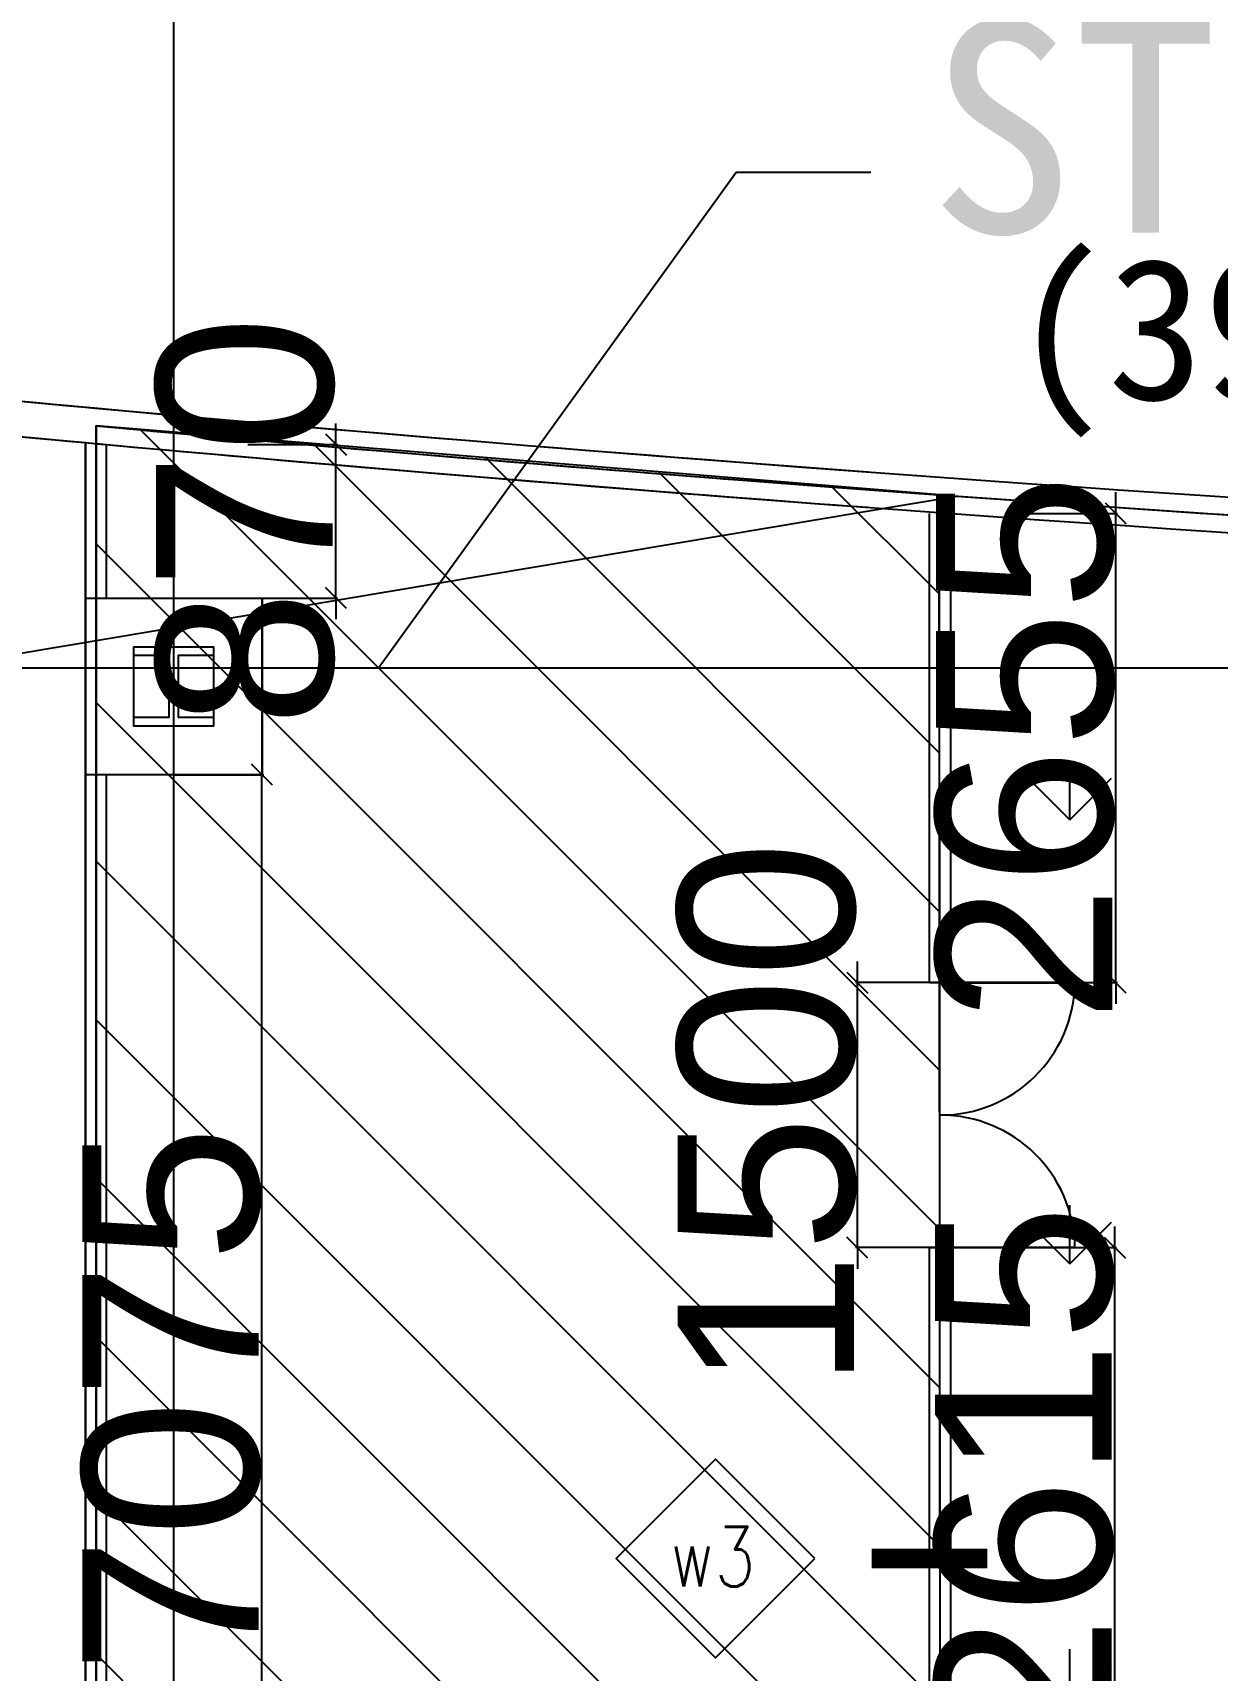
# Model space of a CAD drawing. Header units: inches. Extents: x -449189 to -231461, y -105857 to 48108.
# Drawn here: x -340646 to -333938, y -9160 to 111 of the extents above; entities that cross this region are included whole.
import ezdxf
from ezdxf.enums import TextEntityAlignment as Align

# ---------------------------------------------------------------- set-up
doc = ezdxf.new("R2010")
doc.units = ezdxf.units.IN
doc.header["$MEASUREMENT"] = 0
for name, color, linetype in [('AREATEXT', 3, 'Continuous'), ('DIM', 3, 'Continuous'), ('GRID', 8, 'Continuous'), ('HATCH', 90, 'Continuous'), ('L08-DR', 1, 'Continuous'), ('NEW AREA', 6, 'Continuous'), ('Shop-no.', 3, 'Continuous'), ('WALL', 255, 'Continuous')]:
    doc.layers.add(name, color=color, linetype=linetype)
doc.styles.add('BLKBLD', font='STXIHEI.TTF', dxfattribs={"height": 0.45})
doc.styles.add('SIMPLEX', font='SIMPLEX.shx', dxfattribs={"width": 0.9, "height": 1000})
doc.styles.get("Standard").update_dxf_attribs({"font": 'arial.ttf'})
doc.dimstyles.new('DIM-200MM', dxfattribs={"dimtxt": 1000, "dimasz": 120, "dimexe": 10, "dimexo": 10, "dimgap": 0.7, "dimtad": 1, "dimdec": 0, "dimrnd": 5, "dimzin": 1, "dimdsep": 46, "dimtxsty": 'Standard', "dimblk": 'OBLIQUE', "dimcen": 0.5, "dimdle": 1, "dimclrd": 256, "dimclre": 256, "dimclrt": 7, "dimaunit": 1, "dimadec": 0, "dimazin": 0, "dimtfac": 1, "dimtdec": 0, "dimtix": 1, "dimtmove": 2, "dimatfit": 3, "dimfxl": 0, "dimtolj": 1, "dimtzin": 1, "dimarcsym": 0})

# ---------------------------------------------------------------- blocks, each defined once
blk = doc.blocks.new('C1')
at = {"layer": 'L08-DR'}
blk.add_lwpolyline([(-500, 500), (500, 500), (500, -500), (-500, -500)], close=True, dxfattribs=at)
blk = doc.blocks.new('_Oblique')
at = {"color": 0, "linetype": 'ByBlock', "lineweight": -2}
blk.add_line((-0.5, -0.5), (0.5, 0.5), dxfattribs=at)
blk = doc.blocks.new('*D147')
at = {"layer": 'DEFPOINTS', "color": 0, "transparency": 16777216}
for p in [(-340228, -4089.9), (-339348, -4089.9), (-340228, -11166)]:
    blk.add_point(p, dxfattribs=at)
at = {"layer": 'WALL', "lineweight": -2, "transparency": 16777216}
for p, q in [((-339848, -4089.9), (-339338, -4089.9)), ((-339348, -11167), (-339348, -4088.9)), ((-339848, -11166), (-339338, -11166))]:
    blk.add_line(p, q, dxfattribs=at)
at = {"layer": 'WALL', "lineweight": -2, "transparency": 16777216, "xscale": 120, "yscale": 120, "zscale": 120}
for p, rotation in [((-339348, -4089.9), 90), ((-339348, -11166), 270)]:
    blk.add_blockref('_Oblique', p, dxfattribs=dict(at, rotation=rotation))
at = {"layer": 'WALL', "color": 7, "transparency": 16777216, "insert": (-339859.2, -7628), "char_height": 1000, "attachment_point": 5, "rotation": 90}
blk.add_mtext('\\A1;7075', dxfattribs=at)
blk = doc.blocks.new('*D148')
at = {"layer": 'DEFPOINTS', "color": 0, "transparency": 16777216}
for p in [(-340228, -2220.8), (-338929.1, -2220.8), (-340228, -3089.7)]:
    blk.add_point(p, dxfattribs=at)
at = {"layer": 'WALL', "lineweight": -2, "transparency": 16777216}
for p, q in [((-338929.1, -2220.8), (-338929.1, -2100.8)), ((-339429.1, -2220.8), (-338919.1, -2220.8)), ((-338929.1, -3089.7), (-338929.1, -2220.8)), ((-339429.1, -3089.7), (-338919.1, -3089.7)), ((-338929.1, -3089.7), (-338929.1, -3209.7))]:
    blk.add_line(p, q, dxfattribs=at)
at = {"layer": 'WALL', "lineweight": -2, "transparency": 16777216, "xscale": 120, "yscale": 120, "zscale": 120}
for p, rotation in [((-338929.1, -2220.8), 270), ((-338929.1, -3089.7), 90)]:
    blk.add_blockref('_Oblique', p, dxfattribs=dict(at, rotation=rotation))
at = {"layer": 'WALL', "color": 7, "transparency": 16777216, "insert": (-339440.3, -2655.3), "char_height": 1000, "attachment_point": 5, "rotation": 90}
blk.add_mtext('\\A1;870', dxfattribs=at)
blk = doc.blocks.new('*D149')
at = {"layer": 'DEFPOINTS', "color": 0, "transparency": 16777216}
for p in [(-335222.4, -2610.4), (-334513.6, -2610.4), (-335222.4, -5267)]:
    blk.add_point(p, dxfattribs=at)
at = {"layer": 'DIM', "lineweight": -2, "transparency": 16777216}
for p, q in [((-334513.6, -2610.4), (-334513.6, -2490.4)), ((-335013.6, -2610.4), (-334503.6, -2610.4)), ((-334513.6, -5267), (-334513.6, -2610.4)), ((-335013.6, -5267), (-334503.6, -5267)), ((-334513.6, -5267), (-334513.6, -5387))]:
    blk.add_line(p, q, dxfattribs=at)
at = {"layer": 'DIM', "lineweight": -2, "transparency": 16777216, "xscale": 120, "yscale": 120, "zscale": 120}
for p, rotation in [((-334513.6, -2610.4), 270), ((-334513.6, -5267), 90)]:
    blk.add_blockref('_Oblique', p, dxfattribs=dict(at, rotation=rotation))
at = {"layer": 'DIM', "color": 7, "transparency": 16777216, "insert": (-335024.9, -3938.7), "char_height": 1000, "attachment_point": 5, "rotation": 90}
blk.add_mtext('\\A1;2655', dxfattribs=at)
blk = doc.blocks.new('*D150')
at = {"layer": 'DEFPOINTS', "color": 0, "transparency": 16777216}
for p in [(-335102.4, -6767), (-334518.6, -6767), (-335222.4, -9381.8)]:
    blk.add_point(p, dxfattribs=at)
at = {"layer": 'DIM', "lineweight": -2, "transparency": 16777216}
for p, q in [((-334518.6, -6767), (-334518.6, -6647)), ((-335018.6, -6767), (-334508.6, -6767)), ((-334518.6, -9381.8), (-334518.6, -6767)), ((-335018.6, -9381.8), (-334508.6, -9381.8)), ((-334518.6, -9381.8), (-334518.6, -9501.8))]:
    blk.add_line(p, q, dxfattribs=at)
at = {"layer": 'DIM', "lineweight": -2, "transparency": 16777216, "xscale": 120, "yscale": 120, "zscale": 120}
for p, rotation in [((-334518.6, -6767), 270), ((-334518.6, -9381.8), 90)]:
    blk.add_blockref('_Oblique', p, dxfattribs=dict(at, rotation=rotation))
at = {"layer": 'DIM', "color": 7, "transparency": 16777216, "insert": (-335029.9, -8074.4), "char_height": 1000, "attachment_point": 5, "rotation": 90}
blk.add_mtext('\\A1;2615', dxfattribs=at)
blk = doc.blocks.new('*D151')
at = {"layer": 'DEFPOINTS', "color": 0, "transparency": 16777216}
for p in [(-335976.2, -5267), (-335328, -5267), (-335448, -6767)]:
    blk.add_point(p, dxfattribs=at)
at = {"layer": 'DIM', "lineweight": -2, "transparency": 16777216}
for p, q in [((-335976.2, -5267), (-335976.2, -5147)), ((-335476.2, -5267), (-335986.2, -5267)), ((-335976.2, -6767), (-335976.2, -5267)), ((-335476.2, -6767), (-335986.2, -6767)), ((-335976.2, -6767), (-335976.2, -6887))]:
    blk.add_line(p, q, dxfattribs=at)
at = {"layer": 'DIM', "lineweight": -2, "transparency": 16777216, "xscale": 120, "yscale": 120, "zscale": 120}
for p, rotation in [((-335976.2, -5267), 270), ((-335976.2, -6767), 90)]:
    blk.add_blockref('_Oblique', p, dxfattribs=dict(at, rotation=rotation))
at = {"layer": 'DIM', "color": 7, "transparency": 16777216, "insert": (-336487.5, -6017), "char_height": 1000, "attachment_point": 5, "rotation": 90}
blk.add_mtext('\\A1;1500', dxfattribs=at)

msp = doc.modelspace()

# ---------------------------------------------------------------- hatches: boundary and pattern name
at = {"layer": 'HATCH'}
h = msp.add_hatch(dxfattribs=at)
h.set_pattern_fill('ANSI31', color=4, scale=200, angle=90, style=0)
h.set_pattern_definition([(135, (-380034.3, -67208.1), (-449.013, -449.013), [])])
h.paths.add_polyline_path([(-340287.9582, -11298.8439), (-336118.9966, -9723.545), (-335508.1018, -9497.5812), (-335512.1952, -2505.5222), (-340287.9582, -2114.921)])
h = msp.add_hatch(dxfattribs=at)
h.set_pattern_fill('GRASS', color=141, scale=70, style=0)
h.set_pattern_definition([(90, (-380034.3, -67208.1), (-1257.235, 1257.235), [333.375, -2181.095]), (45, (-380034.3, -67208.1), (-1257.236, 1257.236), [333.375, -1444.625]), (135, (-380034.3, -67208.1), (-1257.236, -1257.236), [333.375, -1444.625])])
edge = h.paths.add_edge_path()
edge.add_line((-340288.2071, -11298.8439), (-336119.2455, -9723.545))
edge.add_line((-336119.2455, -9723.545), (-335508.3507, -9497.5812))
edge.add_line((-335508.3507, -9497.5812), (-335512.444, -2505.503))
edge.add_line((-335512.444, -2505.503), (-334540.4625, -2573.9117))
edge.add_line((-334540.4625, -2573.9117), (-333854.8554, -2620.0794))
edge.add_line((-333854.8554, -2620.0794), (-333388.2316, -2650.4541))
edge.add_line((-333388.2316, -2650.4541), (-333388.2149, -7349.5129))
edge.add_line((-333388.2149, -7349.5129), (-332068.2238, -7349.5128))
edge.add_line((-332068.2238, -7349.5128), (-332068.2228, -7069.5141))
edge.add_line((-332068.2228, -7069.5141), (-331148.2187, -7069.5112))
edge.add_line((-331148.2187, -7069.5112), (-331148.2187, -7349.5128))
edge.add_line((-331148.2187, -7349.5128), (-322288.2304, -7346.1635))
edge.add_line((-322288.2304, -7346.1635), (-322288.2225, -9562.3965))
edge.add_line((-322288.2225, -9562.3965), (-322288.2204, -10149.5262))
edge.add_line((-322288.2204, -10149.5262), (-311588.2352, -10149.5262))
edge.add_line((-311588.2352, -10149.5262), (-288008.221, -10149.5262))
edge.add_line((-288008.221, -10149.5262), (-288008.2228, -6519.5143))
edge.add_line((-288008.2228, -6519.5143), (-285608.2221, -6519.5142))
edge.add_line((-285608.2221, -6519.5142), (-285608.2214, -7289.542))
edge.add_line((-285608.2214, -7289.542), (-285448.2202, -7289.5149))
edge.add_line((-285448.2202, -7289.5149), (-285448.2432, -16605.3066))
edge.add_line((-285448.2432, -16605.3066), (-290895.3777, -16605.3066))
edge.add_line((-290895.3777, -16605.3066), (-289343.3241, -18123.0736))
edge.add_line((-289343.3241, -18123.0736), (-289343.3241, -21992.1764))
edge.add_line((-289343.3241, -21992.1764), (-290467.0658, -23134.5311))
edge.add_line((-290467.0658, -23134.5311), (-290498.1914, -37040.7856))
edge.add_line((-290498.1914, -37040.7856), (-289343.3241, -38157.4688))
edge.add_line((-289343.3241, -38157.4688), (-289346.7413, -41660.7129))
edge.add_line((-289346.7413, -41660.7129), (-290789.917, -43073.7458))
edge.add_line((-290789.917, -43073.7458), (-285498.3181, -43073.7458))
edge.add_line((-285498.3181, -43073.7458), (-285496.0031, -43115.8086))
edge.add_line((-285496.0031, -43115.8086), (-282687.0942, -45909.9083))
edge.add_line((-282687.0942, -45909.9083), (-276970.3509, -45904.7619))
edge.add_line((-276970.3509, -45904.7619), (-276970.3509, -48029.5128))
edge.add_line((-276970.3509, -48029.5128), (-285608.318, -48029.5128))
edge.add_line((-285608.318, -48029.5128), (-285608.3181, -52836.7162))
edge.add_line((-285608.3181, -52836.7162), (-286348.3155, -53015.517))
edge.add_line((-286348.3155, -53015.517), (-286516.7891, -53055.0808))
edge.add_line((-286516.7891, -53055.0808), (-287110.9356, -53191.2398))
edge.add_line((-287110.9356, -53191.2398), (-287636.3392, -53307.2906))
edge.add_line((-287636.3392, -53307.2906), (-288280.2221, -53443.9679))
edge.add_line((-288280.2221, -53443.9679), (-288782.4444, -53546.3581))
edge.add_line((-288782.4444, -53546.3581), (-289192.7738, -53627.2828))
edge.add_line((-289192.7738, -53627.2828), (-289609.1348, -53706.8959))
edge.add_line((-289609.1348, -53706.8959), (-290101.9463, -53797.883))
edge.add_line((-290101.9463, -53797.883), (-290653.7187, -53895.5982))
edge.add_line((-290653.7187, -53895.5982), (-291270.1366, -53999.5884))
edge.add_line((-291270.1366, -53999.5884), (-291699.1627, -54068.7553))
edge.add_line((-291699.1627, -54068.7553), (-292231.0385, -54150.8586))
edge.add_line((-292231.0385, -54150.8586), (-292875.9103, -54245.011))
edge.add_line((-292875.9103, -54245.011), (-293705.8929, -54357.525))
edge.add_line((-293705.8929, -54357.525), (-293995.7321, -54394.5262))
edge.add_line((-293995.7321, -54394.5262), (-294408.3241, -54445.1592))
edge.add_line((-294408.3241, -54445.1592), (-294408.3241, -53539.5795))
edge.add_line((-294408.3241, -53539.5795), (-300783.3181, -53539.5795))
edge.add_line((-300783.3181, -53539.5795), (-300783.3181, -54926.0554))
edge.add_line((-300783.3181, -54926.0554), (-300984.5052, -54932.0826))
edge.add_line((-300984.5052, -54932.0826), (-301461.242, -54944.1408))
edge.add_line((-301461.242, -54944.1408), (-302594.0659, -54960.253))
edge.add_line((-302594.0659, -54960.253), (-303474.0513, -54960.5922))
edge.add_line((-303474.0513, -54960.5922), (-304791.0427, -54941.2082))
edge.add_line((-304791.0427, -54941.2082), (-305176.7692, -54931.0136))
edge.add_line((-305176.7692, -54931.0136), (-305783.1151, -54910.8475))
edge.add_line((-305783.1151, -54910.8475), (-307476.4691, -54827.6872))
edge.add_line((-307476.4691, -54827.6872), (-308341.0607, -54769.9499))
edge.add_line((-308341.0607, -54769.9499), (-309838.7068, -54645.4082))
edge.add_line((-309838.7068, -54645.4082), (-310626.0552, -54567.4147))
edge.add_line((-310626.0552, -54567.4147), (-311469.8373, -54474.2138))
edge.add_line((-311469.8373, -54474.2138), (-312374.1162, -54363.242))
edge.add_line((-312374.1162, -54363.242), (-312476.3441, -54349.9727))
edge.add_line((-312476.3441, -54349.9727), (-312636.4866, -54328.8898))
edge.add_line((-312636.4866, -54328.8898), (-313090.9646, -54256.5062))
edge.add_line((-313090.9646, -54256.5062), (-313685.9245, -54148.7118))
edge.add_line((-313685.9245, -54148.7118), (-314664.5903, -53966.3051))
edge.add_line((-314664.5903, -53966.3051), (-315582.5073, -53789.4467))
edge.add_line((-315582.5073, -53789.4467), (-316457.9292, -53615.551))
edge.add_line((-316457.9292, -53615.551), (-317680.8645, -53364.051))
edge.add_line((-317680.8645, -53364.051), (-318715.3535, -53143.471))
edge.add_line((-318715.3535, -53143.471), (-319826.7598, -52898.452))
edge.add_line((-319826.7598, -52898.452), (-320519.3217, -52741.5431))
edge.add_line((-320519.3217, -52741.5431), (-321348.3155, -52549.4388))
edge.add_line((-321348.3155, -52549.4388), (-322096.6306, -52372.0072))
edge.add_line((-322096.6306, -52372.0072), (-322919.3065, -52172.5226))
edge.add_line((-322919.3065, -52172.5226), (-323528.6676, -52021.7675))
edge.add_line((-323528.6676, -52021.7675), (-324690.0906, -51727.3435))
edge.add_line((-324690.0906, -51727.3435), (-325741.8803, -51452.6499))
edge.add_line((-325741.8803, -51452.6499), (-326607.9305, -51220.6831))
edge.add_line((-326607.9305, -51220.6831), (-327359.6197, -51015.094))
edge.add_line((-327359.6197, -51015.094), (-328180.0259, -50786.18))
edge.add_line((-328180.0259, -50786.18), (-328941.3725, -50569.4966))
edge.add_line((-328941.3725, -50569.4966), (-329798.6195, -50320.5956))
edge.add_line((-329798.6195, -50320.5956), (-330205.1413, -50200.4623))
edge.add_line((-330205.1413, -50200.4623), (-330652.2059, -50066.5422))
edge.add_line((-330652.2059, -50066.5422), (-331102.5812, -49929.7113))
edge.add_line((-331102.5812, -49929.7113), (-331377.8045, -49845.1432))
edge.add_line((-331377.8045, -49845.1432), (-331988.6519, -49654.8606))
edge.add_line((-331988.6519, -49654.8606), (-333136.6276, -49287.5546))
edge.add_line((-333136.6276, -49287.5546), (-333995.7574, -49004.3186))
edge.add_line((-333995.7574, -49004.3186), (-334680.7346, -48773.3357))
edge.add_line((-334680.7346, -48773.3357), (-335777.3888, -48393.9214))
edge.add_line((-335777.3888, -48393.9214), (-336572.2598, -48111.4636))
edge.add_line((-336572.2598, -48111.4636), (-337362.1185, -47824.53))
edge.add_line((-337362.1185, -47824.53), (-338274.9824, -47485.0795))
edge.add_line((-338274.9824, -47485.0795), (-339501.5617, -47015.6204))
edge.add_line((-339501.5617, -47015.6204), (-340348.3181, -46674.0196))
edge.add_line((-340348.3181, -46674.0196), (-340924.1168, -46451.7427))
edge.add_line((-340924.1168, -46451.7427), (-341956.4836, -46029.3034))
edge.add_line((-341956.4836, -46029.3034), (-343181.5851, -45513.3685))
edge.add_line((-343181.5851, -45513.3685), (-344012.137, -45154.455))
edge.add_line((-344012.137, -45154.455), (-344856.511, -44781.9126))
edge.add_line((-344856.511, -44781.9126), (-345617.4163, -44439.52))
edge.add_line((-345617.4163, -44439.52), (-346395.6587, -44082.7138))
edge.add_line((-346395.6587, -44082.7138), (-347363.8794, -43629.3731))
edge.add_line((-347363.8794, -43629.3731), (-348780.7275, -42888.3236))
edge.add_line((-348780.7275, -42888.3236), (-349298.3176, -42888.3236))
edge.add_line((-349298.3176, -42888.3236), (-349298.3135, -15241.5566))
edge.add_line((-349298.3135, -15241.5566), (-345735.4049, -13623.97))
edge.add_line((-345735.4049, -13623.97), (-344247.3098, -12964.3974))
edge.add_line((-344247.3098, -12964.3974), (-342967.66, -12411.9553))
edge.add_line((-342967.66, -12411.9553), (-342295.9956, -12127.3872))
edge.add_line((-342295.9956, -12127.3872), (-341103.1645, -11631.0893))
edge.add_line((-341103.1645, -11631.0893), (-340288.2156, -11298.6419))

# ---------------------------------------------------------------- linework, layer by layer
at = {"color": 5}
for points in [[(-349298.0647, -15382.1359), (-347596.0467, -14485.0795), (-347162.6575, -14274.2351), (-346805.2187, -14109.7863), (-345735.1561, -13623.97), (-344247.061, -12964.3974), (-342967.4111, -12411.9553), (-342295.7468, -12127.3872), (-341102.9157, -11631.0893), (-340287.9668, -11298.6419), (-340287.9668, -2114.719), (-339491.3222, -2186.0726), (-338501.0595, -2271.3053), (-337090.0187, -2386.1308), (-336114.0514, -2461.0022), (-335416.054, -2512.2694), (-334540.2136, -2573.9117), (-333854.6065, -2620.0794)], [(-340288.2071, -11298.8439), (-336119.2455, -9723.545), (-335508.3507, -9497.5812), (-335512.444, -2505.503), (-334540.4625, -2573.9117), (-333854.8554, -2620.0794), (-333388.2316, -2650.4541), (-333388.2149, -7349.5129), (-332068.2238, -7349.5128), (-332068.2228, -7069.5141), (-331148.2187, -7069.5112), (-331148.2187, -7349.5128), (-322288.2304, -7346.1635), (-322288.2304, -7346.1635), (-322288.2225, -9562.3965), (-322288.2204, -10149.5262), (-311588.2352, -10149.5262), (-288008.221, -10149.5262)]]:
    msp.add_lwpolyline(points, dxfattribs=at)
at = {"color": 11}
msp.add_lwpolyline([(-340287.9582, -11298.8439), (-336118.9966, -9723.545), (-335508.1018, -9497.5812), (-335512.1952, -2505.5222), (-340287.9582, -2114.921), (-340287.9582, -11298.8439)], dxfattribs=at)
msp.add_lwpolyline([(-387995.4052, -11334.7105), (-335416.054, -2512.2694)])
at = {"layer": 'GRID'}
for p, q in [((-339848.203, 3188.9239), (-339848.203, -66985.2816)), ((-366848.203, -3485.2816), (-267848.203, -3485.2816))]:
    msp.add_line(p, q, dxfattribs=at)
at = {"layer": 'NEW AREA'}
msp.add_lwpolyline([(-347067.9582, -11790.0811), (-347067.9582, -1501.8867, 0.006665728), (-340347.9582, -2209.8627), (-340347.1581, -11229.4676), (-346787.2147, -13989.7379), (-348348.0807, -13989.9304), (-348347.9432, -11790.0512), (-347067.9582, -11790.0811)], format="xyb", dxfattribs=at)
at = {"layer": 'Shop-no.', "color": 1}
msp.add_lwpolyline([(-338688.135, -3485.2816), (-336662.3181, -679.4362), (-335899.435, -679.4362)], dxfattribs=at)
at = {"layer": 'WALL', "color": 0}
for p, q in [((-340287.9582, -3089.9304), (-340287.9582, -2114.921)), ((-340347.9582, -11214.3967), (-340347.9582, -2209.8477)), ((-340227.9582, -3089.9304), (-340227.9582, -2220.7788)), ((-335567.9724, -5267.1213), (-335567.9743, -2610.4282)), ((-335447.9724, -5267.0317), (-335447.9743, -2610.4281)), ((-340287.9582, -11298.8439), (-340287.9582, -4089.9304)), ((-340227.9582, -11166.0187), (-340227.9582, -4089.9304)), ((-335567.9666, -5267.0313), (-335447.966, -5267.0317)), ((-335567.9666, -5267.0313), (-335447.966, -5267.0317)), ((-335567.9666, -5267.0313), (-335447.966, -5267.0317)), ((-335567.9666, -5267.0313), (-335447.966, -5267.0317)), ((-335567.9695, -9423.6348), (-335567.9714, -6766.9413)), ((-335567.9714, -6767.0313), (-335447.9714, -6767.0317)), ((-335567.9714, -6767.0313), (-335447.9714, -6767.0317)), ((-335567.9714, -6767.0313), (-335447.9714, -6767.0317)), ((-335567.9714, -6767.0313), (-335447.9714, -6767.0317)), ((-335447.9693, -9593.5996), (-335447.9714, -6767.0317))]:
    msp.add_line(p, q, dxfattribs=at)
for points in [[(-340348.203, -3089.9304), (-339348.203, -3089.9304), (-339348.203, -4089.9304), (-340348.203, -4089.9304)], [(-340347.9542, -3089.9304), (-339347.9542, -3089.9304), (-339347.9542, -4089.9304), (-340347.9542, -4089.9304)], [(-340072.9542, -3814.9304), (-340072.9542, -3764.9304), (-339872.9542, -3764.9304), (-339872.9542, -3414.9304), (-340072.9542, -3414.9304), (-340072.9542, -3364.9304), (-339622.9542, -3364.9304), (-339622.9542, -3414.9304), (-339822.9542, -3414.9304), (-339822.9542, -3764.9304), (-339622.9542, -3764.9304), (-339622.9542, -3814.9304)], [(-340072.9542, -3364.9304), (-339622.9542, -3364.9304), (-339622.9542, -3814.9304), (-340072.9542, -3814.9304)], [(-336218.0177, -8527.0886), (-336780.5177, -7964.5886), (-337343.0177, -8527.0886), (-336780.5177, -9089.5886)]]:
    msp.add_lwpolyline(points, close=True, dxfattribs=at)
for points in [[(-335508.0262, -5267.0815), (-335508.0262, -5267.1215), (-334744.0924, -5267.1191), (-334744.0924, -5267.0791), (-335508.0262, -5267.0815)], [(-335508.0262, -5267.0815), (-335508.0262, -5267.1215), (-334744.0924, -5267.1191), (-334744.0924, -5267.0791), (-335508.0262, -5267.0815)], [(-335508.0262, -5267.0815), (-335508.0262, -5267.1215), (-334744.0924, -5267.1191), (-334744.0924, -5267.0791), (-335508.0262, -5267.0815)], [(-335508.0262, -5267.0815), (-335508.0262, -5267.1215), (-334744.0924, -5267.1191), (-334744.0924, -5267.0791), (-335508.0262, -5267.0815)], [(-335508.0166, -5267.0315), (-335508.0166, -5267.0715), (-335507.9166, -5267.0715), (-335507.9166, -5267.0315)], [(-335508.0166, -5267.0315), (-335508.0166, -5267.0715), (-335507.9166, -5267.0715), (-335507.9166, -5267.0315)], [(-335508.0166, -5267.0315), (-335508.0166, -5267.0715), (-335507.9166, -5267.0715), (-335507.9166, -5267.0315)], [(-335508.0166, -5267.0315), (-335508.0166, -5267.0715), (-335507.9166, -5267.0715), (-335507.9166, -5267.0315)], [(-335508.0214, -6766.9815), (-335508.0214, -6766.9415), (-334744.0877, -6766.9391), (-334744.0877, -6766.9791), (-335508.0214, -6766.9815)], [(-335508.0214, -6766.9815), (-335508.0214, -6766.9415), (-334744.0877, -6766.9391), (-334744.0877, -6766.9791), (-335508.0214, -6766.9815)], [(-335508.0214, -6766.9815), (-335508.0214, -6766.9415), (-334744.0877, -6766.9391), (-334744.0877, -6766.9791), (-335508.0214, -6766.9815)], [(-335508.0214, -6766.9815), (-335508.0214, -6766.9415), (-334744.0877, -6766.9391), (-334744.0877, -6766.9791), (-335508.0214, -6766.9815)], [(-335508.0214, -6767.0315), (-335508.0214, -6766.9915), (-335507.9214, -6766.9915), (-335507.9214, -6767.0315)], [(-335508.0214, -6767.0315), (-335508.0214, -6766.9915), (-335507.9214, -6766.9915), (-335507.9214, -6767.0315)], [(-335508.0214, -6767.0315), (-335508.0214, -6766.9915), (-335507.9214, -6766.9915), (-335507.9214, -6767.0315)], [(-335508.0214, -6767.0315), (-335508.0214, -6766.9915), (-335507.9214, -6766.9915), (-335507.9214, -6767.0315)]]:
    msp.add_lwpolyline(points, dxfattribs=at)
msp.add_lwpolyline([(-335239.9178, -8527.0886, 112.5, 112.5, 0), (-335896.0224, -8527.0886, 0, 0, 0), (-336218.0177, -8527.0886, 0, 0, 0)], format="xyseb", dxfattribs=at)
for centre, radius, start, end in [((-316833.0028, 255270.533), 258351.9431, 260.775431384, 268.154924028), ((-316833.0028, 255270.533), 258351.9431, 260.775431384, 268.154924028), ((-316832.879, 255270.5367), 258351.9431, 260.775431384, 265.763562681), ((-316832.879, 255270.5367), 258351.9431, 260.775431384, 265.093641456), ((-316832.879, 255270.533), 258351.9431, 260.775431384, 265.763562681), ((-316833.0028, 255270.533), 258551.9431, 260.816751739, 268.154924028), ((-316833.0028, 255270.533), 258551.9431, 260.816751739, 268.154924028), ((-316832.879, 255270.533), 258551.9431, 260.816751739, 265.766845707), ((-316832.879, 255270.5367), 258551.9431, 264.452301915, 265.766845707), ((-316833.0028, 255270.533), 258451.9431, 264.793146211, 266.327441736), ((-335505.9886, -5255.0423), 761.9919, 269.84697114, 359.09188286), ((-335505.9886, -5255.0423), 761.9919, 269.84697114, 359.09188285), ((-335505.9886, -5255.0423), 761.9919, 269.84697114, 359.09188286), ((-335505.9886, -5255.0423), 761.9919, 269.84697114, 359.09188285), ((-335505.9838, -6779.0207), 761.992, 0.90848003, 90.15338705), ((-335505.9838, -6779.0207), 761.992, 0.90848003, 90.15338705), ((-335505.9838, -6779.0207), 761.992, 0.90848003, 90.15338705), ((-335505.9838, -6779.0207), 761.992, 0.90848003, 90.15338705)]:
    msp.add_arc(centre, radius, start, end, dxfattribs=at)

# ---------------------------------------------------------------- block references
at = {"layer": 'WALL', "color": 0, "xscale": 0.9999869135208428, "yscale": 0.9999867968726903, "zscale": 0.999986749519501}
msp.add_blockref('C1', (-339848.1934, -3589.8757), dxfattribs=at)
at = {"layer": 'WALL', "color": 0}
msp.add_blockref('C1', (-339847.9582, -3589.7247), dxfattribs=at)
msp.add_blockref('C1', (-339847.9582, -3589.7247), dxfattribs=at)

# ---------------------------------------------------------------- texts
at = {"layer": 'AREATEXT', "color": 1, "style": 'BLKBLD'}
msp.add_text('(39M2)', height=800, dxfattribs=at).set_placement((-335103.2946, -1966.199))
at = {"layer": 'Shop-no.', "color": 1, "style": 'BLKBLD'}
msp.add_text('STORAGE', height=1200, dxfattribs=at).set_placement((-335568.7133, -1021.4799))
at = {"layer": 'WALL', "color": 0, "style": 'SIMPLEX', "width": 0.8}
msp.add_text('w3', height=337.5, dxfattribs=at).set_placement((-336796.5504, -8516.271), align=Align.MIDDLE)

# ---------------------------------------------------------------- dimensions: what is measured, and where the dimension line sits
at = {"layer": 'DIM', "color": 0}
for base, p1, p2, picture, middle in [((-334513.6284, -2610.4281), (-335222.3978, -5267.0317), (-335222.3996, -2610.4281), '*D149', (-335024.9014, -3938.7299)), ((-335976.203, -5267.0316), (-335447.9714, -6767.0317), (-335327.9724, -5267.0316), '*D151', (-336487.476, -6017.0316)), ((-334518.6061, -6767.0316), (-335222.3949, -9381.8262), (-335102.3967, -6767.0316), '*D150', (-335029.8791, -8074.4289))]:
    dim = msp.add_linear_dim(base=base, p1=p1, p2=p2, angle=270, dimstyle='DIM-200MM', dxfattribs=at)
    dim.commit()
    dim.dimension.update_dxf_attribs({"geometry": picture, "text_midpoint": middle})
at = {"layer": 'WALL', "color": 0}
for base, p1, p2, picture, middle in [((-338929.0734, -2220.7937), (-340227.9582, -3089.7247), (-340227.9582, -2220.7937), '*D148', (-339440.3464, -2655.2592)), ((-339347.9582, -4089.9304), (-340227.9582, -11166.0187), (-340227.9582, -4089.9304), '*D147', (-339859.2312, -7627.9745))]:
    dim = msp.add_linear_dim(base=base, p1=p1, p2=p2, angle=270, dimstyle='DIM-200MM', override={"dimtxsty": 'Standard'}, dxfattribs=at)
    dim.commit()
    dim.dimension.update_dxf_attribs({"geometry": picture, "text_midpoint": middle})

doc.saveas('drawing.dxf')
